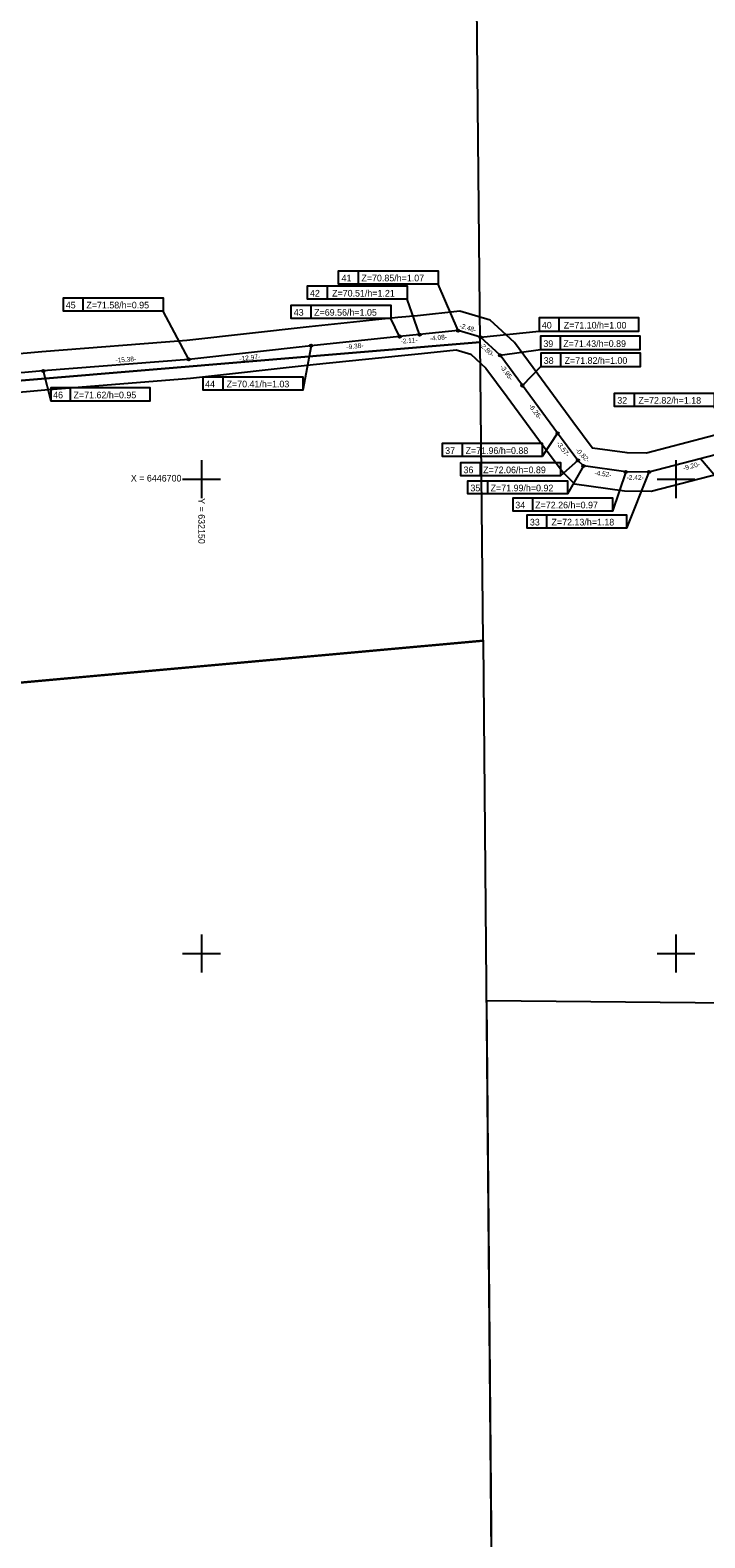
# Model space of a CAD drawing. Extents: x 631838 to 632339, y 6446430 to 6446944.
# Drawn here: x 632131.9 to 632203, y 6446588.4 to 6446747.3 of the extents above; entities that cross this region are included whole.
import ezdxf

# ---------------------------------------------------------------- set-up
doc = ezdxf.new("R2010")
doc.units = 0
for name, color, linetype in [('ABIJOONIS', 7, 'Continuous'), ('JOONSIDE', 7, 'Continuous'), ('KOORDPUNKT', 7, 'Continuous'), ('KPKAABEL', 7, 'Continuous'), ('MOOTPIIR', 7, 'Continuous'), ('MPKAABEL', 7, 'Continuous'), ('PIIR', 7, 'Continuous'), ('VORK', 7, 'Continuous')]:
    doc.layers.add(name, color=color, linetype=linetype)

msp = doc.modelspace()

# ---------------------------------------------------------------- linework, layer by layer
at = {"layer": 'ABIJOONIS'}
for points in [[(632177.03, 6446715.65), (632174.92, 6446720.55), (632164.42, 6446720.55), (632164.42, 6446721.95), (632174.92, 6446721.95), (632174.92, 6446720.55)], [(632166.52, 6446720.55), (632166.52, 6446721.95)], [(632172.97, 6446715.22), (632171.67, 6446718.95), (632161.17, 6446718.95), (632161.17, 6446720.35), (632171.67, 6446720.35), (632171.67, 6446718.95)], [(632163.27, 6446718.95), (632163.27, 6446720.35)], [(632148.64, 6446712.61), (632145.93, 6446717.7), (632135.43, 6446717.7), (632135.43, 6446719.1), (632145.93, 6446719.1), (632145.93, 6446717.7)], [(632137.53, 6446717.7), (632137.53, 6446719.1)], [(632170.86, 6446715.02), (632169.94, 6446716.93), (632159.44, 6446716.93), (632159.44, 6446718.33), (632169.94, 6446718.33), (632169.94, 6446716.93)], [(632161.54, 6446716.93), (632161.54, 6446718.33)], [(632179.41, 6446714.94), (632185.59, 6446715.58), (632196.09, 6446715.58), (632196.09, 6446716.98), (632185.59, 6446716.98), (632185.59, 6446715.58)], [(632187.69, 6446715.58), (632187.69, 6446716.98)], [(632161.54, 6446714.05), (632160.66, 6446709.38), (632150.16, 6446709.38), (632150.16, 6446710.78), (632160.66, 6446710.78), (632160.66, 6446709.38)], [(632181.46, 6446713.04), (632185.72, 6446713.64), (632196.22, 6446713.64), (632196.22, 6446715.04), (632185.72, 6446715.04), (632185.72, 6446713.64)], [(632187.82, 6446713.64), (632187.82, 6446715.04)], [(632183.81, 6446709.86), (632185.76, 6446711.86), (632196.26, 6446711.86), (632196.26, 6446713.26), (632185.76, 6446713.26), (632185.76, 6446711.86)], [(632187.86, 6446711.86), (632187.86, 6446713.26)], [(632133.31, 6446711.4), (632134.09, 6446708.23), (632144.59, 6446708.23), (632144.59, 6446709.63), (632134.09, 6446709.63), (632134.09, 6446708.23)], [(632136.19, 6446708.23), (632136.19, 6446709.63)], [(632152.26, 6446709.38), (632152.26, 6446710.78)], [(632206.05, 6446703.05), (632204.03, 6446707.66), (632193.53, 6446707.66), (632193.53, 6446709.06), (632204.03, 6446709.06), (632204.03, 6446707.66)], [(632195.63, 6446707.66), (632195.63, 6446709.06)], [(632187.52, 6446704.82), (632185.89, 6446702.37), (632175.39, 6446702.37), (632175.39, 6446703.77), (632185.89, 6446703.77), (632185.89, 6446702.37)], [(632177.49, 6446702.37), (632177.49, 6446703.77)], [(632189.67, 6446701.97), (632187.81, 6446700.34), (632177.31, 6446700.34), (632177.31, 6446701.74), (632187.81, 6446701.74), (632187.81, 6446700.34)], [(632190.24, 6446701.39), (632188.55, 6446698.43), (632178.05, 6446698.43), (632178.05, 6446699.83), (632188.55, 6446699.83), (632188.55, 6446698.43)], [(632179.41, 6446700.34), (632179.41, 6446701.74)], [(632180.15, 6446698.43), (632180.15, 6446699.83)], [(632194.71, 6446700.75), (632193.32, 6446696.63), (632182.82, 6446696.63), (632182.82, 6446698.03), (632193.32, 6446698.03), (632193.32, 6446696.63)], [(632197.14, 6446700.74), (632194.8, 6446694.83), (632184.3, 6446694.83), (632184.3, 6446696.23), (632194.8, 6446696.23), (632194.8, 6446694.83)], [(632184.92, 6446696.63), (632184.92, 6446698.03)], [(632186.4, 6446694.83), (632186.4, 6446696.23)]]:
    msp.add_lwpolyline(points, dxfattribs=at)
at = {"layer": 'KOORDPUNKT'}
for centre, radius in [((632177.03, 6446715.65), 0.125), ((632177.03, 6446715.65), 0.011), ((632177.03, 6446715.65), 0.0125), ((632177.03, 6446715.65), 0.00511), ((632177.03, 6446715.65), 0.00659), ((632177.03, 6446715.65), 0.00807), ((632177.03, 6446715.65), 0.00955), ((632177.03, 6446715.65), 0.00215), ((632177.03, 6446715.65), 0.00363), ((632161.54, 6446714.05), 0.125), ((632161.54, 6446714.05), 0.011), ((632161.54, 6446714.05), 0.0125), ((632161.54, 6446714.05), 0.00511), ((632161.54, 6446714.05), 0.00659), ((632161.54, 6446714.05), 0.00807), ((632161.54, 6446714.05), 0.00955), ((632161.54, 6446714.05), 0.00215), ((632161.54, 6446714.05), 0.00363), ((632170.86, 6446715.02), 0.125), ((632170.86, 6446715.02), 0.011), ((632170.86, 6446715.02), 0.0125), ((632170.86, 6446715.02), 0.00215), ((632170.86, 6446715.02), 0.00363), ((632170.86, 6446715.02), 0.00511), ((632170.86, 6446715.02), 0.00659), ((632170.86, 6446715.02), 0.00807), ((632170.86, 6446715.02), 0.00955), ((632172.97, 6446715.22), 0.125), ((632172.97, 6446715.22), 0.00511), ((632172.97, 6446715.22), 0.00659), ((632172.97, 6446715.22), 0.00807), ((632172.97, 6446715.22), 0.00955), ((632172.97, 6446715.22), 0.011), ((632172.97, 6446715.22), 0.0125), ((632172.97, 6446715.22), 0.00215), ((632172.97, 6446715.22), 0.00363), ((632179.41, 6446714.94), 0.125), ((632179.41, 6446714.94), 0.0125), ((632179.41, 6446714.94), 0.00511), ((632179.41, 6446714.94), 0.00659), ((632179.41, 6446714.94), 0.00807), ((632179.41, 6446714.94), 0.00955), ((632179.41, 6446714.94), 0.011), ((632179.41, 6446714.94), 0.00215), ((632179.41, 6446714.94), 0.00363), ((632148.64, 6446712.61), 0.125), ((632148.64, 6446712.61), 0.00955), ((632148.64, 6446712.61), 0.011), ((632148.64, 6446712.61), 0.0125), ((632148.64, 6446712.61), 0.00659), ((632148.64, 6446712.61), 0.00807), ((632148.64, 6446712.61), 0.00215), ((632148.64, 6446712.61), 0.00363), ((632148.64, 6446712.61), 0.00511), ((632181.46, 6446713.04), 0.125), ((632181.46, 6446713.04), 0.0125), ((632181.46, 6446713.04), 0.00659), ((632181.46, 6446713.04), 0.00807), ((632181.46, 6446713.04), 0.00955), ((632181.46, 6446713.04), 0.011), ((632181.46, 6446713.04), 0.00215), ((632181.46, 6446713.04), 0.00363), ((632181.46, 6446713.04), 0.00511), ((632133.31, 6446711.4), 0.125), ((632133.31, 6446711.4), 0.00659), ((632133.31, 6446711.4), 0.00807), ((632133.31, 6446711.4), 0.00955), ((632133.31, 6446711.4), 0.011), ((632133.31, 6446711.4), 0.0125), ((632133.31, 6446711.4), 0.00363), ((632133.31, 6446711.4), 0.00511), ((632133.31, 6446711.4), 0.00215), ((632183.81, 6446709.86), 0.125), ((632183.81, 6446709.86), 0.0125), ((632183.81, 6446709.86), 0.011), ((632183.81, 6446709.86), 0.00215), ((632183.81, 6446709.86), 0.00363), ((632183.81, 6446709.86), 0.00511), ((632183.81, 6446709.86), 0.00659), ((632183.81, 6446709.86), 0.00807), ((632183.81, 6446709.86), 0.00955), ((632187.52, 6446704.82), 0.125), ((632187.52, 6446704.82), 0.0125), ((632187.52, 6446704.82), 0.011), ((632187.52, 6446704.82), 0.00215), ((632187.52, 6446704.82), 0.00363), ((632187.52, 6446704.82), 0.00511), ((632187.52, 6446704.82), 0.00659), ((632187.52, 6446704.82), 0.00807), ((632187.52, 6446704.82), 0.00955), ((632189.67, 6446701.97), 0.125), ((632189.67, 6446701.97), 0.011), ((632189.67, 6446701.97), 0.0125), ((632189.67, 6446701.97), 0.00807), ((632189.67, 6446701.97), 0.00955), ((632189.67, 6446701.97), 0.00215), ((632189.67, 6446701.97), 0.00363), ((632189.67, 6446701.97), 0.00511), ((632189.67, 6446701.97), 0.00659), ((632190.24, 6446701.39), 0.125), ((632190.24, 6446701.39), 0.00807), ((632190.24, 6446701.39), 0.00955), ((632190.24, 6446701.39), 0.011), ((632190.24, 6446701.39), 0.0125), ((632190.24, 6446701.39), 0.00215), ((632190.24, 6446701.39), 0.00363), ((632190.24, 6446701.39), 0.00511), ((632190.24, 6446701.39), 0.00659), ((632194.71, 6446700.75), 0.125), ((632194.71, 6446700.75), 0.0125), ((632194.71, 6446700.75), 0.00807), ((632194.71, 6446700.75), 0.00955), ((632194.71, 6446700.75), 0.011), ((632194.71, 6446700.75), 0.00215), ((632194.71, 6446700.75), 0.00363), ((632194.71, 6446700.75), 0.00511), ((632194.71, 6446700.75), 0.00659), ((632197.14, 6446700.74), 0.125), ((632197.14, 6446700.74), 0.0125), ((632197.14, 6446700.74), 0.00511), ((632197.14, 6446700.74), 0.00659), ((632197.14, 6446700.74), 0.00807), ((632197.14, 6446700.74), 0.00955), ((632197.14, 6446700.74), 0.011), ((632197.14, 6446700.74), 0.00215), ((632197.14, 6446700.74), 0.00363)]:
    msp.add_circle(centre, radius, dxfattribs=at)
at = {"layer": 'KPKAABEL'}
for points in [[(632206.05, 6446703.05), (632197.14, 6446700.74), (632194.71, 6446700.75), (632190.24, 6446701.39), (632189.67, 6446701.97), (632187.52, 6446704.82), (632183.81, 6446709.86), (632181.46, 6446713.04), (632179.41, 6446714.94), (632177.03, 6446715.65), (632172.97, 6446715.22), (632170.86, 6446715.02), (632161.54, 6446714.05), (632148.64, 6446712.61), (632133.31, 6446711.4), (632119.62, 6446710.19)], [(632202.59, 6446702.16), (632204.8, 6446699.58), (632213.98, 6446699.58)]]:
    msp.add_lwpolyline(points, dxfattribs=at)
at = {"layer": 'MOOTPIIR'}
for points in [[(632205.48, 6446704.97), (632196.89, 6446702.74), (632194.86, 6446702.75), (632191.19, 6446703.27), (632191.18, 6446703.28), (632189.12, 6446706.02), (632185.42, 6446711.05), (632182.96, 6446714.38), (632180.43, 6446716.73), (632177.22, 6446717.69), (632172.77, 6446717.21), (632170.67, 6446717.01), (632161.32, 6446716.04), (632148.45, 6446714.6), (632133.14, 6446713.39), (632119.46, 6446712.18)], [(632205.48, 6446704.97), (632196.89, 6446702.74), (632194.86, 6446702.75), (632191.19, 6446703.27), (632191.18, 6446703.28), (632189.12, 6446706.02), (632185.42, 6446711.05), (632182.96, 6446714.38), (632180.43, 6446716.73), (632177.22, 6446717.69), (632172.77, 6446717.21), (632170.67, 6446717.01), (632161.32, 6446716.04), (632148.45, 6446714.6), (632133.14, 6446713.39), (632119.46, 6446712.18)], [(632119.79, 6446708.19), (632133.47, 6446709.41), (632148.83, 6446710.62), (632161.75, 6446712.06), (632171.06, 6446713.03), (632173.17, 6446713.23), (632176.84, 6446713.62), (632178.39, 6446713.16), (632179.96, 6446711.7), (632182.2, 6446708.68), (632185.91, 6446703.63), (632188.15, 6446700.66), (632189.3, 6446699.5), (632194.57, 6446698.75), (632197.39, 6446698.74), (632206.62, 6446701.13)], [(632119.79, 6446708.19), (632133.47, 6446709.41), (632148.83, 6446710.62), (632161.75, 6446712.06), (632171.06, 6446713.03), (632173.17, 6446713.23), (632176.84, 6446713.62), (632178.39, 6446713.16), (632179.96, 6446711.7), (632182.2, 6446708.68), (632185.91, 6446703.63), (632188.15, 6446700.66), (632189.3, 6446699.5), (632194.57, 6446698.75), (632197.39, 6446698.74), (632206.62, 6446701.13)]]:
    msp.add_lwpolyline(points, dxfattribs=at)
at = {"layer": 'MPKAABEL'}
msp.add_lwpolyline([(632206.05, 6446703.05), (632197.14, 6446700.74), (632194.71, 6446700.75), (632190.24, 6446701.39), (632189.67, 6446701.97), (632187.52, 6446704.82), (632183.81, 6446709.86), (632181.46, 6446713.04), (632179.41, 6446714.94), (632177.03, 6446715.65), (632172.97, 6446715.22), (632170.86, 6446715.02), (632161.54, 6446714.05), (632148.64, 6446712.61), (632133.31, 6446711.4), (632119.62, 6446710.19)], dxfattribs=at)
at = {"layer": 'PIIR'}
for points in [[(631868.77, 6446672.4), (631959.68, 6446679.97), (631959.98, 6446675.98), (631974.67, 6446677.08), (631973.16, 6446697.18), (632027.17, 6446701.7), (632179.35, 6446714.42), (632178.2, 6446831.81), (632178.16, 6446835.13), (632161.11, 6446845.26), (632144.49, 6446854.46), (632146.53, 6446856.73), (632177.37, 6446891.07), (632112.46, 6446943.53), (632093.9, 6446884.82), (632030.81, 6446860.37), (632004.91, 6446861.17), (632004.45, 6446876.31), (631895.36, 6446833.33), (631838.25, 6446722.82)], [(632027.17, 6446701.7), (632030.01, 6446669.41), (632179.66, 6446682.95), (632179.35, 6446714.42)], [(631976.66, 6446651.05), (631910.65, 6446603.25), (632004.78, 6446429.58), (632085.54, 6446431.16), (632098.66, 6446493.71), (632181.52, 6446474.04), (632179.72, 6446683), (632030.06, 6446669.43), (632027.2, 6446701.72), (631973.2, 6446697.19)], [(632338.34, 6446600.93), (632337.32, 6446628.58), (632272.61, 6446626.17), (632271.63, 6446644.15), (632180.04, 6446645.03), (632181.52, 6446474.04), (632329.93, 6446439.78), (632339.09, 6446536.42)]]:
    msp.add_lwpolyline(points, close=True, dxfattribs=at)
at = {"layer": 'VORK'}
for p, q in [((632150, 6446702), (632150, 6446698)), ((632200, 6446702), (632200, 6446698)), ((632148, 6446700), (632152, 6446700)), ((632198, 6446700), (632202, 6446700)), ((632150, 6446652), (632150, 6446648)), ((632200, 6446652), (632200, 6446648)), ((632148, 6446650), (632152, 6446650)), ((632198, 6446650), (632202, 6446650))]:
    msp.add_line(p, q, dxfattribs=at)

# ---------------------------------------------------------------- texts
at = {"layer": 'ABIJOONIS'}
for s, p in [('41', (632164.75, 6446720.83)), ('Z=70.85/h=1.07', (632166.84, 6446720.83)), ('42', (632161.42, 6446719.23)), ('Z=70.51/h=1.21', (632163.75, 6446719.23)), ('45', (632135.68, 6446717.98)), ('Z=71.58/h=0.95', (632137.85, 6446717.98)), ('43', (632159.71, 6446717.21)), ('Z=69.56/h=1.05', (632161.86, 6446717.21)), ('40', (632185.86, 6446715.86)), ('Z=71.10/h=1.00', (632188.17, 6446715.86)), ('39', (632186.02, 6446713.92)), ('Z=71.43/h=0.89', (632188.12, 6446713.92)), ('38', (632186.06, 6446712.14)), ('Z=71.82/h=1.00', (632188.26, 6446712.14)), ('Z=71.62/h=0.95', (632136.5, 6446708.51)), ('44', (632150.37, 6446709.66)), ('Z=70.41/h=1.03', (632152.63, 6446709.66)), ('46', (632134.35, 6446708.51)), ('32', (632193.81, 6446707.94)), ('Z=72.82/h=1.18', (632196.04, 6446707.94)), ('37', (632175.67, 6446702.65)), ('Z=71.96/h=0.88', (632177.82, 6446702.65)), ('36', (632177.6, 6446700.62)), ('Z=72.06/h=0.89', (632179.67, 6446700.62)), ('35', (632178.33, 6446698.71)), ('Z=71.99/h=0.92', (632180.46, 6446698.71)), ('34', (632183.06, 6446696.91)), ('Z=72.26/h=0.97', (632185.16, 6446696.91)), ('33', (632184.6, 6446695.11)), ('Z=72.13/h=1.18', (632186.88, 6446695.11))]:
    msp.add_text(s, height=0.7, dxfattribs=at).set_placement(p)
at = {"layer": 'JOONSIDE'}
for s, rotation, p in [('-2.48-', 343.3736, (632177.13, 6446715.96)), ('-9.38-', 5.9537, (632165.29, 6446713.66)), ('-2.11-', 5.3221, (632170.99, 6446714.26)), ('-4.08-', 6.1016, (632174.09, 6446714.56)), ('-2.80-', 317.1887, (632179.24, 6446714.07)), ('-15.38-', 4.5113, (632140.93, 6446712.26)), ('-12.97-', 6.3826, (632154.01, 6446712.43)), ('-3.95-', 306.4059, (632181.42, 6446711.8)), ('-6.26-', 306.37, (632184.44, 6446707.69)), ('-3.57-', 306.9597, (632187.37, 6446703.73)), ('-0.82-', 314.7524, (632189.36, 6446702.98)), ('-9.20-', 14.5481, (632200.82, 6446700.9)), ('-4.52-', 351.9291, (632191.38, 6446700.44)), ('-2.42-', 359.7164, (632194.8, 6446699.92))]:
    msp.add_text(s, height=0.5, rotation=rotation, dxfattribs=at).set_placement(p)
at = {"layer": 'VORK'}
msp.add_text('X = 6446700', height=0.7, dxfattribs=at).set_placement((632142.54, 6446699.74))
msp.add_text('Y = 632150 ', height=0.7, rotation=270, dxfattribs=at).set_placement((632149.65, 6446697.99))

doc.saveas('drawing.dxf')
